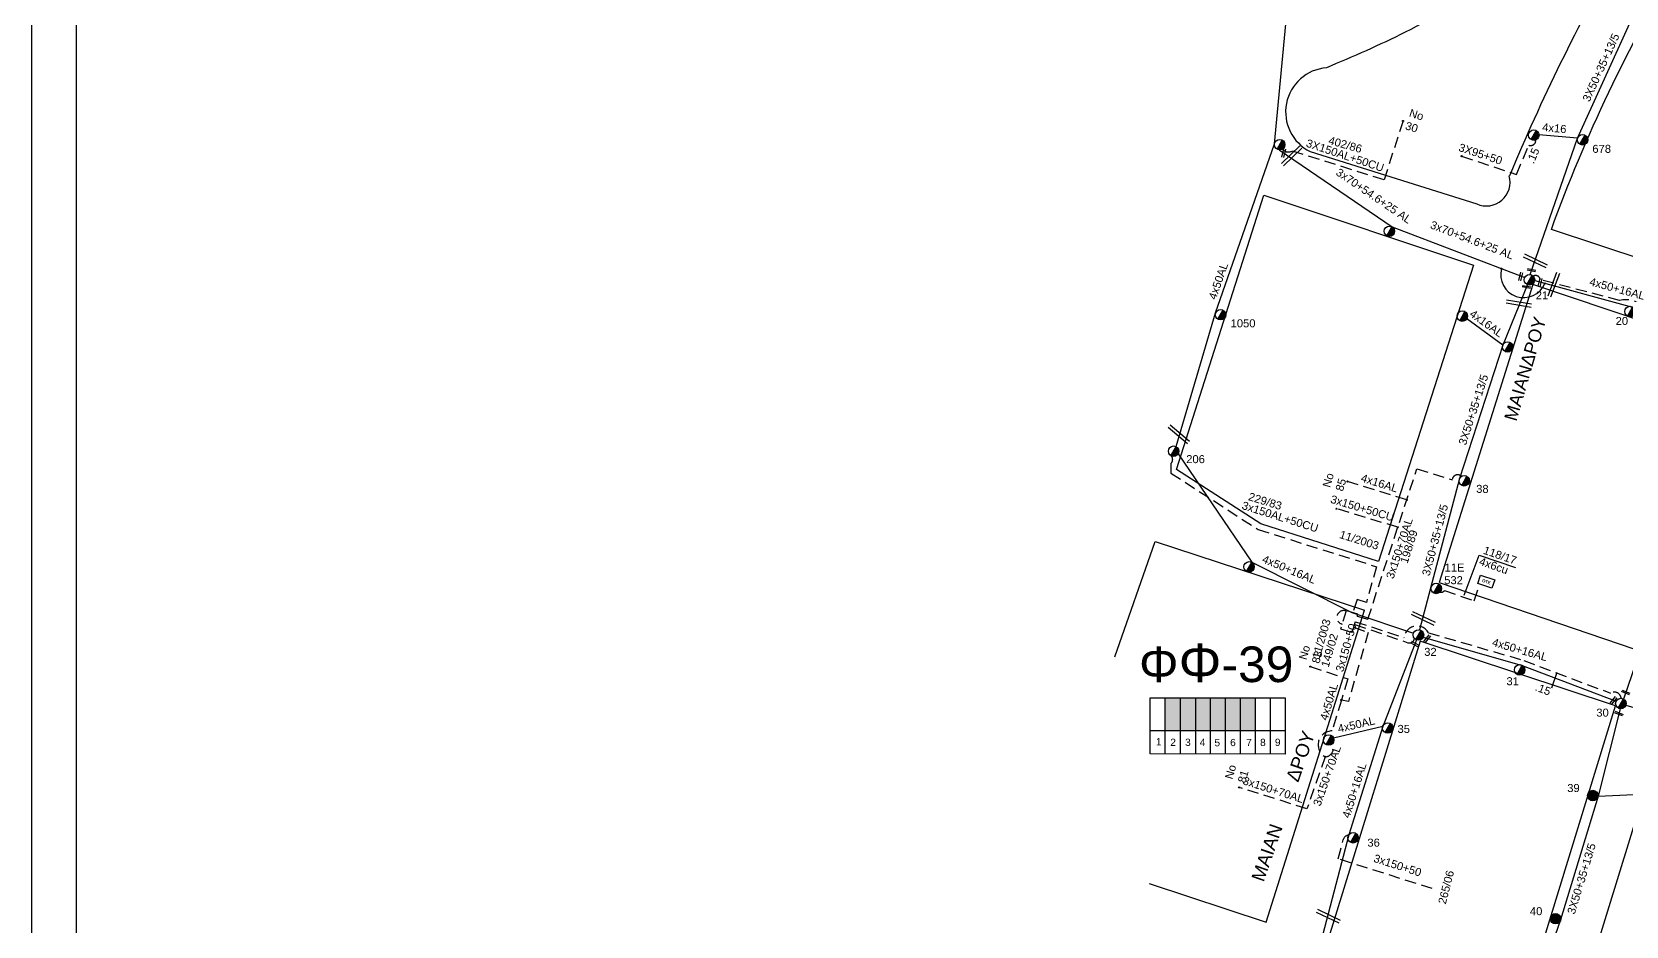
# Model space of a CAD drawing. Header units: millimetres. Extents: x 1091 to 3521, y 1177 to 2968.
# Drawn here: x 1091.3 to 1449.9, y 2192.9 to 2393.8 of the extents above; entities that cross this region are included whole.
import ezdxf
from ezdxf.enums import TextEntityAlignment as Align

# ---------------------------------------------------------------- set-up
doc = ezdxf.new("R2010")
doc.units = ezdxf.units.MM
doc.linetypes.add('DASHED', pattern=[19.05, 12.7, -6.35])
for name, color, linetype, lineweight in [('2x16', 7, 'Continuous', 30), ('3x150+50', 7, 'Continuous', 30), ('3X50+35+13_5', 7, 'Continuous', 30), ('Άγνωστα', 7, 'Continuous', 30), ('Γυμνά εναέρια ΧΤ (3Φ)   4x16AL', 7, 'Continuous', 30), ('Γυμνά εναέρια ΧΤ (3Φ) 4x50AL', 7, 'Continuous', 30), ('Γυμνά εναέρια ΧΤ και ΦΟΠ (3Φ)   4x50+16AL', 7, 'Continuous', 30), ('Εναέρια παροχή ΧΤ 4x16', 7, 'SYN_LINE', 30), ('Καλωδια ΧΤ  3X95+50', 7, 'Continuous', 30), ('Καλώδια ΧΤ   3x150+50CU', 7, 'DASHED', 30), ('Καλώδια ΧΤ   3x150+70AL', 7, 'DASHED', 30), ('Καλώδια ΧΤ   3x150AL+50CU', 7, 'DASHED', 30), ('Συνεστραμμένα ΧΤ   3x70+54.6+25 AL', 7, 'SYN_LINE', 30), ('Υπόγεια Καλώδια Δικτύου ΧΤ   .15', 7, 'DASHED', 30), ('Υπόγεια καλώδια Παροχών ΧΤ   4x16AL', 7, 'DASHED', 30), ('Υπόγεια καλώδια Παροχών ΧΤ   4x50AL', 7, 'DASHED', 30), ('Υπόγεια καλώδια Παροχών ΧΤ   4x6', 7, 'DASHED', 30)]:
    doc.layers.add(name, color=color, linetype=linetype, lineweight=lineweight)
for name, color, linetype in [('Pillar OTE', 7, 'Continuous'), ('TEXT ΚΑΛΩΔΙΩΝ', 7, 'Continuous'), ('ΑΓΝΩΣΤΟ ΥΠΟΓΕΙΟ ΚΑΛΩΔΙΟ', 7, 'DASHED'), ('Επιγραφές - Σχήματα', 7, 'Continuous'), ('Μηχανική τομή', 7, 'Continuous'), ('Στύλος Ξύλινος', 7, 'Continuous'), ('Στύλος Ξύλινος @ 1', 7, 'Continuous'), ('Στύλος ΦΜ', 7, 'Continuous'), ('Στύλος ΦΜ @ 1', 7, 'Continuous'), ('Συνδέσεις', 7, 'Continuous'), ('Τομή', 7, 'Continuous'), ('Υποσταθμοί', 7, 'Continuous'), ('Υπόβαθρο ΔΕΗ', 7, 'Continuous')]:
    doc.layers.add(name, color=color, linetype=linetype)
doc.styles.add('arial', font='arial.ttf')
doc.styles.get("Standard").update_dxf_attribs({"font": 'arial.ttf', "height": 1.8})
doc.linetypes.add('SYN_LINE', pattern='A,0.5,-0.0001,["/\\/\\/\\/",Standard,S=0.1,R=0,X=0,Y=-0.05],-0.25', length=0.7501)
doc.dimstyles.new('ISO-25', dxfattribs={"dimtxt": 2.5, "dimasz": 2.5, "dimexe": 1.25, "dimexo": 0.625, "dimtad": 1, "dimtxsty": 'Standard', "dimcen": 2.5, "dimadec": 0, "dimazin": 0, "dimtfac": 1, "dimtmove": 0, "dimatfit": 3, "dimfxl": 1, "dimarcsym": 0})

# ---------------------------------------------------------------- blocks, each defined once
blk = doc.blocks.new('ΥΠΑΡΧΩΝ ΤΣΙΜΕΝΤΕΝΙΟΣ ΣΤΥΛΟΣ')
at = {"layer": 'Στύλος ΦΜ'}
blk.add_hatch(color=7, dxfattribs=at).paths.add_polyline_path([(-1.29, -2.28, 0.574793), (2.62, 0, 0.268822), (1.3, 2.27)])
at = {"layer": 'Στύλος ΦΜ', "color": 7}
blk.add_line((-1.29, -2.28), (1.3, 2.27), dxfattribs=at)
blk.add_circle((0, 0), 2.62, dxfattribs=at)
at = {"layer": 'Στύλος ΦΜ', "flags": 4}
for tag, p in [('ΑΡΙΘΜΟΣ', (-4.68, 8.05)), ('ΤΥΠΟΣ', (-4.91, 3.03))]:
    blk.add_attdef(tag, p, '', height=4, dxfattribs=at)
blk = doc.blocks.new('ΥΠΑΡΧΩΝ ΞΥΛΙΝΟΣ ΣΤΥΛΟΣ')
at = {"layer": 'Στύλος Ξύλινος'}
h = blk.add_hatch(color=7, dxfattribs=at)
h.paths.add_polyline_path([(-2.62, 0, 0.270008), (-1.29, -2.28), (1.3, 2.27, 0.576266)])
h.paths.add_polyline_path([(-1.29, -2.28, 0.574793), (2.62, 0, 0.268822), (1.3, 2.27)])
at = {"layer": 'Στύλος Ξύλινος', "color": 7}
blk.add_line((-1.29, -2.28), (1.3, 2.27), dxfattribs=at)
blk.add_circle((0, 0), 2.62, dxfattribs=at)
at = {"layer": 'Στύλος Ξύλινος', "color": 1, "flags": 4}
for tag, p in [('ΑΡΙΘΜΟΣ', (-4.91, 8.6)), ('ΤΥΠΟΣ', (-4.85, 3.39))]:
    blk.add_attdef(tag, p, '', height=4, dxfattribs=at)
blk = doc.blocks.new('ΤΟΜΗ')
at = {"layer": 'Τομή', "ltscale": 40}
for p, q in [((11.3, -0.6), (-11.4, -0.6)), ((11.3, -3.4), (-11.4, -3.4))]:
    blk.add_line(p, q, dxfattribs=at)
blk = doc.blocks.new('_ΣΥΝΔΕΣΗ')
at = {"layer": 'Συνδέσεις', "linetype": 'SYN_LINE', "ltscale": 40}
blk.add_hatch(color=256, dxfattribs=at).paths.add_polyline_path([(0.5, 0, 1), (-0.5, 0, 1)])
at = {"layer": 'Συνδέσεις'}
blk.add_circle((0, 0), 0.5, dxfattribs=at)
blk = doc.blocks.new('ΜΗΧΑΝΙΚΗ ΤΟΜΗ')
at = {"layer": 'Μηχανική τομή', "ltscale": 40}
for p, q in [((-3.8, 1.2), (3.8, 1.2)), ((3.8, -0.3), (-3.8, -0.3))]:
    blk.add_line(p, q, dxfattribs=at)
blk = doc.blocks.new('PILLAR ΟΤΕ')
at = {"layer": 'Pillar OTE', "ltscale": 40}
blk.add_lwpolyline([(-3.31, 2.02), (3.39, 2.02), (3.39, -1.99), (-3.31, -1.99)], close=True, dxfattribs=at)
at = {"layer": 'Pillar OTE', "insert": (-1.81, 0.71), "char_height": 1.3575, "width": 109.961, "attachment_point": 1}
blk.add_mtext('{\\fArial|b1|i0|c161|p34;OTE}', dxfattribs=at)

msp = doc.modelspace()

# ---------------------------------------------------------------- hatches: boundary and pattern name
at = {"layer": 'Καλώδια ΧΤ   3x150AL+50CU', "linetype": 'DASHED', "lineweight": -3, "ltscale": 0.2}
h = msp.add_hatch(color=133, dxfattribs=at)
h.dxf.hatch_style = 1
h.paths.add_polyline_path([(1349.63, 2244.21), (1346.19, 2244.21), (1346.19, 2236.85), (1349.63, 2236.85)])
h = msp.add_hatch(color=2, dxfattribs=at)
h.dxf.hatch_style = 1
h.paths.add_polyline_path([(1349.63, 2236.85), (1353.07, 2236.85), (1353.07, 2244.21), (1349.63, 2244.21)])
h = msp.add_hatch(color=27, dxfattribs=at)
h.dxf.hatch_style = 1
h.paths.add_polyline_path([(1356.37, 2244.21), (1353.07, 2244.21), (1353.07, 2236.85), (1356.37, 2236.84)])
h = msp.add_hatch(color=1, dxfattribs=at)
h.dxf.hatch_style = 1
h.paths.add_polyline_path([(1356.37, 2236.84), (1359.75, 2236.84), (1359.75, 2244.21), (1356.37, 2244.21)])
h = msp.add_hatch(color=5, dxfattribs=at)
h.dxf.hatch_style = 1
h.paths.add_polyline_path([(1359.75, 2236.84), (1363.15, 2236.84), (1363.15, 2244.21), (1359.75, 2244.21)])
h = msp.add_hatch(color=6, dxfattribs=at)
h.dxf.hatch_style = 1
h.paths.add_polyline_path([(1366.49, 2236.83), (1366.49, 2244.21), (1363.15, 2244.21), (1363.15, 2236.84)])

# ---------------------------------------------------------------- linework, layer by layer
at = {"layer": '2x16', "color": 2, "lineweight": -3, "ltscale": 0.1}
msp.add_lwpolyline([(1443.56, 2222.08), (1451.65, 2222.47)], dxfattribs=at)
at = {"layer": '3x150+50', "color": 6, "linetype": 'DASHED', "lineweight": -3, "ltscale": 0.2}
msp.add_lwpolyline([(1498.9, 2352.37), (1496.37, 2353.45), (1482.52, 2321.89), (1475.44, 2324.09, 0.494193), (1469.55, 2326.38), (1453.85, 2331.96, 0.264923), (1448.38, 2333.48), (1430.56, 2338.15, 0.549389), (1428.99, 2338.95)], format="xyb", dxfattribs=at)
at = {"layer": '3x150+50', "color": 133, "linetype": 'DASHED', "lineweight": -3, "ltscale": 0.2}
msp.add_lwpolyline([(1388.64, 2260.06), (1391.87, 2258.88), (1387.43, 2243.32), (1385.83, 2243.67)], dxfattribs=at)
at = {"layer": '3x150+50', "color": 27, "linetype": 'DASHED', "lineweight": -3, "ltscale": 0.2}
msp.add_lwpolyline([(1406.25, 2201.3), (1385.1, 2208), (1386.23, 2212.25, -0.300174), (1387.47, 2213.35, -2.200089)], format="xyb", dxfattribs=at)
at = {"layer": '3X50+35+13_5', "color": 27, "lineweight": -3, "ltscale": 0.1}
msp.add_lwpolyline([(1428.27, 2339.3), (1438.94, 2369.93), (1450.72, 2395.81), (1460.56, 2411.94), (1475.29, 2433.65), (1486.08, 2448.27), (1498.55, 2461.21), (1511.83, 2471.82)], dxfattribs=at)
at = {"layer": '3X50+35+13_5', "color": 1, "lineweight": -3, "ltscale": 0.1}
msp.add_lwpolyline([(1427.72, 2337.04), (1422.11, 2323.47), (1412.41, 2293.47), (1403.42, 2259.45)], dxfattribs=at)
at = {"layer": '3X50+35+13_5', "color": 2, "lineweight": -3, "ltscale": 0.1}
for points in [[(1472.88, 2321.96), (1467.96, 2301.61), (1460.58, 2276.9), (1449.27, 2243.91)], [(1448.51, 2241.72), (1443.56, 2222.08), (1435.14, 2194.29), (1428.01, 2173.86)]]:
    msp.add_lwpolyline(points, dxfattribs=at)
at = {"layer": 'Pillar OTE', "lineweight": -3, "ltscale": 40}
for points in [[(1342.86, 2231.57), (1342.86, 2244.21), (1373.2, 2244.21), (1373.2, 2231.54), (1342.86, 2231.57)], [(1346.19, 2231.57), (1346.19, 2244.21)], [(1349.63, 2231.57), (1349.63, 2244.21)], [(1353.07, 2231.56), (1353.07, 2244.21)], [(1356.37, 2231.56), (1356.37, 2244.21)], [(1359.75, 2231.56), (1359.75, 2244.21)], [(1363.15, 2231.55), (1363.15, 2244.21)], [(1366.49, 2231.55), (1366.49, 2244.21)], [(1369.88, 2231.55), (1369.88, 2244.21)], [(1342.86, 2236.86), (1373.2, 2236.83)]]:
    msp.add_lwpolyline(points, dxfattribs=at)
at = {"layer": 'Άγνωστα', "lineweight": -3, "ltscale": 0.1}
for points in [[(3521.49, 1936.89), (1091.31, 1933.19), (1091.31, 2964.7), (3521.49, 2968.4)], [(3374.53, 1943.19), (1101.31, 1943.19), (1101.31, 2954.7), (3374.53, 2954.7)]]:
    msp.add_lwpolyline(points, close=True, dxfattribs=at)
at = {"layer": 'ΑΓΝΩΣΤΟ ΥΠΟΓΕΙΟ ΚΑΛΩΔΙΟ', "color": 27, "lineweight": -3, "ltscale": 0.2}
msp.add_lwpolyline([(1388.82, 2260.67), (1400.81, 2256.56, 0.506177), (1402.25, 2257.57)], format="xyb", dxfattribs=at)
at = {"layer": 'Γυμνά εναέρια ΧΤ (3Φ)   4x16AL', "color": 1, "lineweight": -3, "ltscale": 0.1}
msp.add_lwpolyline([(1422.11, 2323.47), (1414.02, 2329.33)], dxfattribs=at)
at = {"layer": 'Γυμνά εναέρια ΧΤ (3Φ) 4x50AL', "color": 62, "lineweight": -3, "ltscale": 0.1}
msp.add_lwpolyline([(1348.68, 2300.63), (1357.55, 2330.68), (1370.8, 2368.68), (1375.58, 2419.42), (1379.83, 2458.99)], dxfattribs=at)
at = {"layer": 'Γυμνά εναέρια ΧΤ (3Φ) 4x50AL', "color": 27, "lineweight": -3, "ltscale": 0.1}
msp.add_lwpolyline([(1395.14, 2237.71), (1384.07, 2235.13)], dxfattribs=at)
at = {"layer": 'Γυμνά εναέρια ΧΤ και ΦΟΠ (3Φ)   4x50+16AL', "color": 30, "lineweight": -3, "ltscale": 0.1}
msp.add_lwpolyline([(1429.31, 2337.94), (1451.33, 2332.01), (1472.14, 2323.62)], dxfattribs=at)
at = {"layer": 'Γυμνά εναέρια ΧΤ και ΦΟΠ (3Φ)   4x50+16AL', "color": 5, "lineweight": -3, "ltscale": 0.1}
for points in [[(1349.12, 2299.02), (1365.66, 2274.63), (1388.18, 2263.36), (1402.05, 2258.68)], [(1404.26, 2257.84), (1426.51, 2251.48), (1447.62, 2243.39)], [(1449.8, 2242.5), (1482.2, 2233.26), (1501.02, 2225.42)]]:
    msp.add_lwpolyline(points, dxfattribs=at)
at = {"layer": 'Γυμνά εναέρια ΧΤ και ΦΟΠ (3Φ)   4x50+16AL', "color": 27, "lineweight": -3, "ltscale": 0.1}
msp.add_lwpolyline([(1402.75, 2257.2), (1395.14, 2237.71), (1387.47, 2213.35), (1381.23, 2189.35)], dxfattribs=at)
at = {"layer": 'Εναέρια παροχή ΧΤ 4x16', "color": 27, "linetype": 'Continuous', "lineweight": -3, "ltscale": 0.1}
msp.add_lwpolyline([(1438.94, 2369.93), (1430.27, 2370.72)], dxfattribs=at)
at = {"layer": 'Καλωδια ΧΤ  3X95+50', "color": 27, "linetype": 'DASHED', "lineweight": -3, "ltscale": 0.2}
msp.add_lwpolyline([(1412.88, 2365.91), (1425.2, 2361.83)], dxfattribs=at)
at = {"layer": 'Καλώδια ΧΤ   3x150+50CU', "color": 1, "lineweight": -3, "ltscale": 0.2}
msp.add_lwpolyline([(1398.53, 2282.52), (1384.74, 2286.67)], dxfattribs=at)
at = {"layer": 'Καλώδια ΧΤ   3x150+50CU', "color": 5, "lineweight": -3, "ltscale": 0.2}
msp.add_arc((1386.33, 2262.26), 1.53, 69.8915, 257.3572, dxfattribs=at)
at = {"layer": 'Καλώδια ΧΤ   3x150+70AL', "color": 1, "lineweight": -3, "ltscale": 0.2}
msp.add_lwpolyline([(1389.36, 2262.51), (1391.79, 2261.86), (1402.81, 2295.63), (1410.79, 2293.2, -0.656358), (1412.84, 2293.96)], format="xyb", dxfattribs=at)
at = {"layer": 'Καλώδια ΧΤ   3x150+70AL', "color": 133, "lineweight": -3, "ltscale": 0.2}
msp.add_lwpolyline([(1382.19, 2230.93), (1378.08, 2219.22), (1362.85, 2224.06)], dxfattribs=at)
msp.add_arc((1382.17, 2232.77), 1.84, 270.6395, 32.8228, dxfattribs=at)
at = {"layer": 'Καλώδια ΧΤ   3x150AL+50CU', "color": 6, "lineweight": -3, "ltscale": 0.2}
for points in [[(1399.69, 2373.83), (1395.43, 2360.6), (1374.77, 2367.06, -0.341722), (1372.55, 2367.48, -8.387783)], [(1347.51, 2298.58, -0.453572), (1347.48, 2296.85), (1347.48, 2294.7), (1367.09, 2282.01), (1393.73, 2273.65), (1391.45, 2265.63), (1389.35, 2266.25), (1388.38, 2263.3)]]:
    msp.add_lwpolyline(points, format="xyb", dxfattribs=at)
at = {"layer": 'Συνεστραμμένα ΧΤ   3x70+54.6+25 AL', "color": 6, "lineweight": -3, "ltscale": 15}
msp.add_lwpolyline([(1371.87, 2367.33), (1397.22, 2350.06), (1427.07, 2338.61)], dxfattribs=at)
at = {"layer": 'Υποσταθμοί', "color": 7, "linetype": 'DASHED', "lineweight": -3, "ltscale": 0.2}
msp.add_lwpolyline([(1389.5, 2262.98), (1386.87, 2263.75), (1385.67, 2259.65), (1388.29, 2258.88)], close=True, dxfattribs=at)
at = {"layer": 'Υπόβαθρο ΔΕΗ', "lineweight": -3, "ltscale": 0.1}
for points in [[(1475.68, 2335.35), (1433.06, 2349.47, -0.048926), (1461.85, 2409.71), (1500.63, 2384.41, 0.028755), (1475.68, 2335.35, -5.452854)], [(1378.79, 2366.97), (1416.28, 2355.18, 0.63031), (1423.6, 2361.48)]]:
    msp.add_lwpolyline(points, format="xyb", dxfattribs=at)
for points in [[(1394.15, 2274.82), (1367.72, 2283.25), (1348.71, 2295.51), (1368.39, 2357.14), (1415.57, 2341.42)], [(1407.82, 2270.11), (1451.62, 2255.22), (1471.91, 2322.58), (1428.9, 2337.09)], [(1382.6, 2189.18), (1426.66, 2174.48), (1447.5, 2242.41), (1403.57, 2256.88)], [(1437.71, 2170.32), (1458.75, 2238.3), (1500.11, 2224.92), (1478.69, 2156.69)]]:
    msp.add_lwpolyline(points, close=True, dxfattribs=at)
for points in [[(1334.9, 2253.39), (1343.93, 2279.29), (1391.03, 2263.85)], [(1416.84, 2276.21), (1424.99, 2273.44)], [(1368.89, 2193.76), (1391.03, 2263.85)], [(1342.6, 2202.42), (1368.89, 2193.76)]]:
    msp.add_lwpolyline(points, dxfattribs=at)
for centre, radius, start, end in [((1876.06, 2171.14), 490.86, 150.6768, 157.1842), ((1383.23, 2375.86), 9.94, 94.5188, 243.4626)]:
    msp.add_arc(centre, radius, start, end, dxfattribs=at)
at = {"layer": 'Υπόβαθρο ΔΕΗ', "lineweight": -3}
msp.add_arc((1426.82, 2339.28), 5.17, 164.9109, 337.8046, dxfattribs=at)
at = {"layer": 'Υπόβαθρο ΔΕΗ', "lineweight": -3, "ltscale": 0.1}
msp.add_spline([(1438.33, 2418.63), (1419.45, 2405.17), (1400.18, 2393.77), (1382.45, 2385.76)], degree=3, dxfattribs=at)
at = {"layer": 'Υπόγεια Καλώδια Δικτύου ΧΤ   .15', "color": 27, "lineweight": -3, "ltscale": 0.2}
msp.add_lwpolyline([(1425.2, 2361.83), (1427.97, 2368.37, 0.553452), (1429.55, 2369.56, -1.258916)], format="xyb", dxfattribs=at)
at = {"layer": 'Υπόγεια Καλώδια Δικτύου ΧΤ   .15', "color": 2, "lineweight": -3, "ltscale": 0.2}
msp.add_lwpolyline([(1389, 2261.29), (1399.94, 2257.69, -0.736286), (1405.39, 2258.82), (1426.86, 2252.58), (1446.34, 2245.24, -0.542792), (1448.78, 2244.06)], format="xyb", dxfattribs=at)
at = {"layer": 'Υπόγεια καλώδια Παροχών ΧΤ   4x16AL', "color": 1, "lineweight": -3, "ltscale": 0.2}
msp.add_lwpolyline([(1400.53, 2288.65), (1387.22, 2292.79)], dxfattribs=at)
at = {"layer": 'Υπόγεια καλώδια Παροχών ΧΤ   4x50AL', "color": 133, "lineweight": -3, "ltscale": 0.2}
msp.add_lwpolyline([(1378.84, 2251.2), (1387.27, 2248.43), (1385.83, 2243.67)], dxfattribs=at)
msp.add_lwpolyline([(1385.83, 2243.67), (1383.75, 2236.73, 0.77667), (1382.19, 2230.93)], format="xyb", dxfattribs=at)
at = {"layer": 'Υπόγεια καλώδια Παροχών ΧΤ   4x6', "color": 1, "linetype": 'DASHED', "lineweight": -3, "ltscale": 0.2}
msp.add_lwpolyline([(1408, 2267.93, 0.278787), (1409.05, 2268.28), (1415.73, 2266.01), (1416.97, 2269.67)], format="xyb", dxfattribs=at)

# ---------------------------------------------------------------- block references
at = {"layer": 'Pillar OTE', "xscale": 0.5, "yscale": 0.5, "zscale": 0.5, "rotation": 341.2292517578128}
msp.add_blockref('PILLAR ΟΤΕ', (1418.38, 2270.28), dxfattribs=at)
at = {"layer": 'Μηχανική τομή', "lineweight": -3}
for p, xscale, yscale, zscale, rotation in [((1372.95, 2366.55), 0.2499999999999677, 0.2499999999999677, 0.2499999999999677, 75.47370032593874), ((1426.25, 2338.83), 0.2499999999999677, 0.2499999999999677, 0.2499999999999677, 75.47370032593874), ((1428.58, 2340.2), 0.2499999999999677, 0.2499999999999677, 0.2499999999999677, 349.4250289232527), ((1430.6, 2337.51), 0.2499999999999677, 0.2499999999999677, 0.2499999999999677, 75.47370032593874), ((1427.46, 2336.41), 0.2499999999999677, 0.2499999999999677, 0.2499999999999677, 349.4250289232527), ((1402.37, 2256.37), 0.2499999999999674, 0.2499999999999674, 0.2499999999999674, 151.0949769889577), ((1405.05, 2257.52), 0.2499999999999674, 0.2499999999999674, 0.2499999999999674, 231.4920312964588), ((1449.83, 2245.49), 0.2499999999999674, 0.2499999999999674, 0.2499999999999674, 158.2749435541523), ((1446.95, 2243.65), 0.2499999999999674, 0.2499999999999674, 0.2499999999999674, 231.4920312964588), ((1448.28, 2240.74), 0.2499999999999674, 0.2499999999999674, 0.2499999999999674, 158.2749435541523)]:
    msp.add_blockref('ΜΗΧΑΝΙΚΗ ΤΟΜΗ', p, dxfattribs=dict(at, xscale=xscale, yscale=yscale, zscale=zscale, rotation=rotation))
at = {"layer": 'Στύλος Ξύλινος @ 1', "lineweight": -3, "ltscale": 40}
ref = msp.add_blockref('ΥΠΑΡΧΩΝ ΞΥΛΙΝΟΣ ΣΤΥΛΟΣ', (1442.39, 2222.22), dxfattribs=dict(at, xscale=0.4499999999998181, yscale=0.4499999999998181, zscale=0.4499999999998181))
ref.add_attrib('ΤΥΠΟΣ', '39', (1436.63, 2223.01), dxfattribs={"layer": 'Στύλος Ξύλινος', "height": 1.8, "flags": 4})
ref = msp.add_blockref('ΥΠΑΡΧΩΝ ΞΥΛΙΝΟΣ ΣΤΥΛΟΣ', (1433.99, 2194.53), dxfattribs=dict(at, xscale=0.4499999999998181, yscale=0.4499999999998181, zscale=0.4499999999998181))
ref.add_attrib('ΤΥΠΟΣ', '40', (1428.23, 2195.33), dxfattribs={"layer": 'Στύλος Ξύλινος', "height": 1.8, "flags": 4})
at = {"layer": 'Στύλος ΦΜ @ 1', "lineweight": -3, "ltscale": 40, "xscale": 0.4499999999998181, "yscale": 0.4499999999998181, "zscale": 0.4499999999998181}
for p in [(1429.1, 2370.65), (1371.96, 2368.5), (1396.63, 2349.04), (1413.03, 2329.96), (1423.21, 2323.04), (1365.07, 2273.6), (1382.98, 2234.69)]:
    msp.add_blockref('ΥΠΑΡΧΩΝ ΤΣΙΜΕΝΤΕΝΙΟΣ ΣΤΥΛΟΣ', p, dxfattribs=at)
at = {"layer": 'Στύλος ΦΜ @ 1', "lineweight": -3, "ltscale": 40}
ref = msp.add_blockref('ΥΠΑΡΧΩΝ ΤΣΙΜΕΝΤΕΝΙΟΣ ΣΤΥΛΟΣ', (1440.07, 2369.6), dxfattribs=dict(at, xscale=0.4499999999998181, yscale=0.4499999999998181, zscale=0.4499999999998181))
ref.add_attrib('ΤΥΠΟΣ', '678', (1442.28, 2366.66), dxfattribs={"layer": 'Στύλος ΦΜ', "height": 1.8, "flags": 4})
ref = msp.add_blockref('ΥΠΑΡΧΩΝ ΤΣΙΜΕΝΤΕΝΙΟΣ ΣΤΥΛΟΣ', (1428.14, 2338.13), dxfattribs=dict(at, xscale=0.4499999999998181, yscale=0.4499999999998181, zscale=0.4499999999998181))
ref.add_attrib('ΤΥΠΟΣ', '21', (1429.55, 2333.73), dxfattribs={"layer": 'Στύλος ΦΜ', "height": 1.8, "flags": 4})
ref = msp.add_blockref('ΥΠΑΡΧΩΝ ΤΣΙΜΕΝΤΕΝΙΟΣ ΣΤΥΛΟΣ', (1358.66, 2330.28), dxfattribs=dict(at, xscale=0.4499999999998181, yscale=0.4499999999998181, zscale=0.4499999999998181))
ref.add_attrib('ΤΥΠΟΣ', '1050', (1360.92, 2327.45), dxfattribs={"layer": 'Στύλος ΦΜ', "height": 1.8, "flags": 4})
ref = msp.add_blockref('ΥΠΑΡΧΩΝ ΤΣΙΜΕΝΤΕΝΙΟΣ ΣΤΥΛΟΣ', (1450.74, 2330.99), dxfattribs=dict(at, xscale=0.4499999999998181, yscale=0.4499999999998181, zscale=0.4499999999998181))
ref.add_attrib('ΤΥΠΟΣ', '20', (1447.51, 2327.98), dxfattribs={"layer": 'Στύλος ΦΜ', "height": 1.8, "flags": 4})
ref = msp.add_blockref('ΥΠΑΡΧΩΝ ΤΣΙΜΕΝΤΕΝΙΟΣ ΣΤΥΛΟΣ', (1348.09, 2299.6), dxfattribs=dict(at, xscale=0.4499999999998181, yscale=0.4499999999998181, zscale=0.4499999999998181))
ref.add_attrib('ΤΥΠΟΣ', '206', (1350.93, 2296.92), dxfattribs={"layer": 'Στύλος ΦΜ', "height": 1.8, "flags": 4})
ref = msp.add_blockref('ΥΠΑΡΧΩΝ ΤΣΙΜΕΝΤΕΝΙΟΣ ΣΤΥΛΟΣ', (1413.47, 2292.96), dxfattribs=dict(at, xscale=0.4499999999998181, yscale=0.4499999999998181, zscale=0.4499999999998181))
ref.add_attrib('ΤΥΠΟΣ', '38', (1416.15, 2290.24), dxfattribs={"layer": 'Στύλος ΦΜ', "height": 1.8, "flags": 4})
ref = msp.add_blockref('ΥΠΑΡΧΩΝ ΤΣΙΜΕΝΤΕΝΙΟΣ ΣΤΥΛΟΣ', (1407.16, 2268.76), dxfattribs=dict(at, xscale=0.4499999999998181, yscale=0.4499999999998181, zscale=0.4499999999998181))
ref.add_attrib('ΤΥΠΟΣ', '11E', (1409.05, 2272.56), dxfattribs={"layer": 'Στύλος ΦΜ', "height": 1.8, "flags": 4})
ref.add_attrib('ΑΡΙΘΜΟΣ', '532', (1408.96, 2269.72), dxfattribs={"layer": 'Στύλος ΦΜ', "height": 1.8, "flags": 4})
ref = msp.add_blockref('ΥΠΑΡΧΩΝ ΤΣΙΜΕΝΤΕΝΙΟΣ ΣΤΥΛΟΣ', (1403.17, 2258.3), dxfattribs=dict(at, xscale=0.4499999999998181, yscale=0.4499999999998181, zscale=0.4499999999998181))
ref.add_attrib('ΤΥΠΟΣ', '32', (1404.46, 2253.61), dxfattribs={"layer": 'Στύλος ΦΜ', "height": 1.8, "flags": 4})
ref = msp.add_blockref('ΥΠΑΡΧΩΝ ΤΣΙΜΕΝΤΕΝΙΟΣ ΣΤΥΛΟΣ', (1425.93, 2250.46), dxfattribs=dict(at, xscale=0.4499999999998181, yscale=0.4499999999998181, zscale=0.4499999999998181))
ref.add_attrib('ΤΥΠΟΣ', '31', (1422.96, 2247.01), dxfattribs={"layer": 'Στύλος ΦΜ', "height": 1.8, "flags": 4})
ref = msp.add_blockref('ΥΠΑΡΧΩΝ ΤΣΙΜΕΝΤΕΝΙΟΣ ΣΤΥΛΟΣ', (1448.69, 2242.89), dxfattribs=dict(at, xscale=0.4499999999998181, yscale=0.4499999999998181, zscale=0.4499999999998181))
ref.add_attrib('ΤΥΠΟΣ', '30', (1443.17, 2239.95), dxfattribs={"layer": 'Στύλος ΦΜ', "height": 1.8, "flags": 4})
ref = msp.add_blockref('ΥΠΑΡΧΩΝ ΤΣΙΜΕΝΤΕΝΙΟΣ ΣΤΥΛΟΣ', (1396.27, 2237.39), dxfattribs=dict(at, xscale=0.4499999999998181, yscale=0.4499999999998181, zscale=0.4499999999998181))
ref.add_attrib('ΤΥΠΟΣ', '35', (1398.46, 2236.29), dxfattribs={"layer": 'Στύλος ΦΜ', "height": 1.8, "flags": 4})
ref = msp.add_blockref('ΥΠΑΡΧΩΝ ΤΣΙΜΕΝΤΕΝΙΟΣ ΣΤΥΛΟΣ', (1388.47, 2212.72), dxfattribs=dict(at, xscale=0.4499999999998181, yscale=0.4499999999998181, zscale=0.4499999999998181))
ref.add_attrib('ΤΥΠΟΣ', '36', (1391.68, 2210.73), dxfattribs={"layer": 'Στύλος ΦΜ', "height": 1.8, "flags": 4})
at = {"layer": 'Συνδέσεις', "lineweight": -3, "xscale": 0.25, "yscale": 0.25, "zscale": 0.25}
for p in [(1399.69, 2373.83), (1412.88, 2365.91), (1421.83, 2340.62), (1431.61, 2337.32), (1387.22, 2292.79), (1400.53, 2288.65), (1384.74, 2286.67), (1398.53, 2282.52), (1378.84, 2251.2), (1385.83, 2243.68), (1382.19, 2230.93), (1362.85, 2224.06)]:
    msp.add_blockref('_ΣΥΝΔΕΣΗ', p, dxfattribs=at)
at = {"layer": 'Τομή', "lineweight": -3}
for p, xscale, yscale, zscale, rotation in [((1374.98, 2365.62), 0.2499999999999999, 0.2499999999999999, 0.2499999999999999, 223.7438699710715), ((1429.2, 2341.97), 0.2499999999999995, 0.2499999999999995, 0.2499999999999995, 154.6830260571856), ((1434.11, 2336.89), 0.2499999999999995, 0.2499999999999995, 0.2499999999999995, 249.3497927989061), ((1425.84, 2333.24), 0.2499999999999995, 0.2499999999999995, 0.2499999999999995, 350.4533218452166), ((1349.59, 2303.73), 0.2499999999999999, 0.2499999999999999, 0.2499999999999999, 319.4954740812886), ((1404, 2261.62), 0.2499999999999995, 0.2499999999999995, 0.2499999999999995, 154.6830260571856), ((1382.62, 2194.68), 0.2499999999999995, 0.2499999999999995, 0.2499999999999995, 154.6830260571856)]:
    msp.add_blockref('ΤΟΜΗ', p, dxfattribs=dict(at, xscale=xscale, yscale=yscale, zscale=zscale, rotation=rotation))

# ---------------------------------------------------------------- texts
at = {"lineweight": -3, "ltscale": 40, "width": 64.8866, "attachment_point": 1, "style": 'arial'}
for s, insert, char_height, rotation in [('ΜΑΙΑΝΔΡΟΥ', (1422.39, 2306.98), 2.9, 73.6754), ('MAIAΝ         ΔΡΟΥ', (1365.5, 2203.61), 3, 70.846)]:
    msp.add_mtext(s, dxfattribs=dict(at, insert=insert, char_height=char_height, rotation=rotation))
at = {"lineweight": -3, "ltscale": 30, "char_height": 1.63, "width": 11.2573, "attachment_point": 1}
for s, insert in [('1', (1344.11, 2235.13)), ('2', (1347.35, 2235)), ('3', (1350.68, 2235)), ('4', (1353.98, 2235)), ('5', (1357.28, 2234.92)), ('6', (1360.81, 2234.95)), ('7', (1364.43, 2234.95)), ('8', (1367.55, 2234.97)), ('9', (1370.88, 2235))]:
    msp.add_mtext(s, dxfattribs=dict(at, insert=insert))
at = {"layer": 'TEXT ΚΑΛΩΔΙΩΝ', "lineweight": -3, "ltscale": 0.1, "style": 'arial'}
for s, rotation, p in [('3X50+35+13/5', 65.5258, (1444.21, 2385.84)), ('4x16', 354.7994, (1433.74, 2372.22)), (' 3X150AL+50CU', 341.6744, (1386.34, 2366.19)), (' 3X95+50', 341.6744, (1416.79, 2366.51)), ('  .15', 67.0054, (1428.66, 2365.39)), (' 3x70+54.6+25 AL', 325.7303, (1392.84, 2357.19)), (' 3x70+54.6+25 AL', 339.0256, (1414.91, 2347.19)), (' 4x50AL', 70.7801, (1358.03, 2337.52)), ('4x50+16AL', 344.9212, (1447.89, 2336.13)), ('4x16AL', 324.1114, (1418.47, 2328.33)), ('3X50+35+13/5', 72.0743, (1415.52, 2308.94)), (' 4x16AL', 342.7004, (1394.07, 2292.54)), (' 3x150AL+50CU', 342.5694, (1371.72, 2284.96)), (' 3x150+50CU', 343.2685, (1390.21, 2286.9)), ('3X50+35+13/5', 75.2063, (1406.89, 2279.64)), ('3x150+70AL', 71.9289, (1398.88, 2277.79)), ('4x50+16AL', 337.3156, (1374.09, 2273.05)), ('3x150+50', 74.0558, (1386.89, 2255.45)), ('4x50+16AL', 344.0438, (1425.98, 2255)), ('  4x50AL', 73.3268, (1382.83, 2242.62)), ('  .15', 339.3471, (1430.54, 2246.35)), (' 4x50AL', 13.1151, (1388.85, 2238.09)), ('3x150+70AL', 70.6878, (1382.6, 2226.66)), ('4x50+16AL', 72.5268, (1388.74, 2223.38)), ('3x150+70AL', 342.3706, (1370.54, 2223.51)), ('3x150+50', 342.1975, (1398.47, 2206.53)), ('3X50+35+13/5', 73.1473, (1439.83, 2203.55))]:
    msp.add_text(s, height=1.8, rotation=rotation, dxfattribs=at).set_placement(p, align=Align.MIDDLE_CENTER)
at = {"layer": 'Άγνωστα', "color": 7, "lineweight": -3}
note = msp.add_mtext_dynamic_manual_height_columns('No ', width=1.8, gutter_width=2.31, heights=[0.0453, 0], dxfattribs=dict(at, insert=(1397.53, 2377.79), char_height=1.8, attachment_point=1, rotation=342.8704))
for column, words in zip(note.columns.linked_columns, ['30']):
    column.text = words
at = {"layer": 'Άγνωστα', "color": 7, "lineweight": -3, "char_height": 1.8, "attachment_point": 1}
for s, insert, rotation in [('402/86', (1383.25, 2370.42), 344.2952), ('229/83', (1365.29, 2290.37), 342.7096), ('11/2003', (1385.78, 2281.85), 342.7096), ('198/89', (1398.98, 2274.77), 72.4064), ('11/2003', (1379.19, 2253.33), 73.752), ('149/02', (1381.22, 2251.4), 73.752), ('265/06', (1407.55, 2198.11), 75.6331)]:
    msp.add_mtext_dynamic_manual_height_columns(s, width=1.8, gutter_width=2.31, heights=[0.0453], dxfattribs=dict(at, insert=insert, rotation=rotation))
at = {"layer": 'Άγνωστα', "color": 7, "lineweight": -3}
note = msp.add_mtext_dynamic_manual_height_columns('No ', width=1.8, gutter_width=2.31, heights=[0.0453, 0], dxfattribs=dict(at, insert=(1380.41, 2287.86), char_height=1.8, attachment_point=1, rotation=73.752))
for column, words in zip(note.columns.linked_columns, ['85']):
    column.text = words
note = msp.add_mtext_dynamic_manual_height_columns('No ', width=1.8, gutter_width=2.31, heights=[0.0453, 0], dxfattribs=dict(at, insert=(1375.08, 2249.13), char_height=1.8, attachment_point=1, rotation=73.752))
for column, words in zip(note.columns.linked_columns, ['83']):
    column.text = words
note = msp.add_mtext_dynamic_manual_height_columns('No ', width=1.8, gutter_width=2.31, heights=[0.0453, 0], dxfattribs=dict(at, insert=(1358.44, 2222.3), char_height=1.8, attachment_point=1, rotation=73.752))
for column, words in zip(note.columns.linked_columns, ['81']):
    column.text = words
at = {"layer": 'Υπόβαθρο ΔΕΗ', "lineweight": -3, "insert": (1340.3, 2256.38), "char_height": 8, "width": 84.6573, "attachment_point": 1}
msp.add_mtext('Φ{\\H1.0833x;Φ}-39', dxfattribs=at)
at = {"layer": 'Υπόγεια καλώδια Παροχών ΧΤ   4x50AL', "color": 7, "ltscale": 0.2, "char_height": 1.8, "attachment_point": 1, "rotation": 341}
for s, insert in [('118/17', (1418.17, 2278.31)), ('4x6cu', (1417.23, 2275.82))]:
    msp.add_mtext_dynamic_manual_height_columns(s, width=1.8, gutter_width=12.5, heights=[0.118], dxfattribs=dict(at, insert=insert))

# ---------------------------------------------------------------- leaders
at = {"layer": 'Επιγραφές - Σχήματα', "ltscale": 40}
msp.add_leader([(1413.43, 2267.28), (1416.84, 2276.21)], dimstyle='ISO-25', override={"dimasz": 1, "dimtad": 0}, dxfattribs=at)
at = {"layer": 'Επιγραφές - Σχήματα', "lineweight": -3, "ltscale": 40}
msp.add_leader([(1434.32, 2249.88), (1433.11, 2246.35)], dimstyle='ISO-25', override={"dimasz": 1, "dimtad": 0}, dxfattribs=at)

doc.saveas('drawing.dxf')
